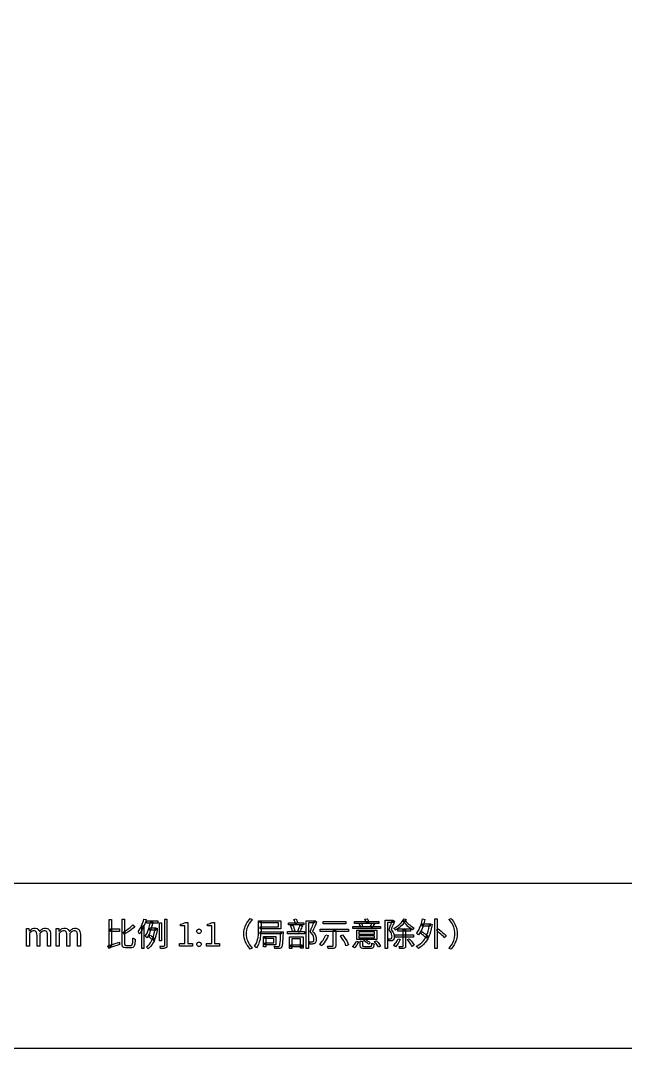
# Model space of a CAD drawing. Header units: millimetres. Extents: x 5 to 292, y 5 to 205.
# Drawn here: x 97.7 to 148.9, y 5 to 92 of the extents above; entities that cross this region are included whole.
import ezdxf

# ---------------------------------------------------------------- set-up
doc = ezdxf.new("R2010")
doc.units = ezdxf.units.MM
doc.layers.add('ANNOTATION', color=7, linetype='Continuous')
doc.layers.add('REFERENCE', color=8, linetype='Continuous')

msp = doc.modelspace()

# ---------------------------------------------------------------- linework, layer by layer
at = {"layer": 'ANNOTATION'}
for points in [[(105.163, 13.465), (105.154, 13.492), (105.139, 13.524), (105.121, 13.558), (105.101, 13.591), (105.081, 13.62), (105.062, 13.643), (105.098, 13.671), (105.135, 13.714), (105.152, 13.741), (105.171, 13.809), (105.174, 13.851), (105.174, 15.927), (105.389, 15.927), (105.389, 13.687), (105.389, 13.687), (105.366, 13.671), (105.34, 13.654), (105.31, 13.632), (105.277, 13.606), (105.243, 13.578), (105.212, 13.548), (105.186, 13.519), (105.168, 13.491), (105.163, 13.465)], [(106.28, 15.943), (106.49, 15.943), (106.49, 13.894), (106.492, 13.841), (106.505, 13.766), (106.517, 13.744), (106.535, 13.73), (106.595, 13.713), (106.638, 13.711), (106.71, 13.711), (106.823, 13.711), (106.941, 13.711), (107.023, 13.711), (107.055, 13.714), (107.106, 13.741), (107.125, 13.764), (107.141, 13.796), (107.165, 13.892), (107.174, 13.956), (107.188, 14.122), (107.198, 14.345), (107.227, 14.325), (107.259, 14.305), (107.294, 14.286), (107.33, 14.27), (107.365, 14.257), (107.394, 14.249), (107.388, 14.12), (107.366, 13.902), (107.352, 13.815), (107.334, 13.74), (107.282, 13.625), (107.249, 13.584), (107.209, 13.554), (107.103, 13.519), (107.036, 13.514), (106.957, 13.514), (106.826, 13.514), (106.695, 13.514), (106.616, 13.514), (106.554, 13.516), (106.452, 13.533), (106.411, 13.547), (106.377, 13.567), (106.326, 13.626), (106.309, 13.665), (106.296, 13.711), (106.282, 13.829), (106.28, 13.9), (106.28, 15.943)], [(108.132, 15.954), (108.318, 15.902), (108.246, 15.678), (108.164, 15.456), (108.073, 15.241), (107.972, 15.037), (107.918, 14.941), (107.806, 14.767), (107.746, 14.689), (107.736, 14.716), (107.719, 14.752), (107.7, 14.793), (107.681, 14.832), (107.662, 14.869), (107.643, 14.899), (107.719, 15.002), (107.86, 15.239), (107.925, 15.373), (107.986, 15.515), (108.089, 15.805), (108.132, 15.954)], [(108.675, 15.73), (108.869, 15.7), (108.817, 15.442), (108.753, 15.194), (108.717, 15.075), (108.638, 14.848), (108.595, 14.741), (108.549, 14.639), (108.449, 14.455), (108.394, 14.372), (108.374, 14.39), (108.349, 14.411), (108.32, 14.435), (108.29, 14.459), (108.262, 14.481), (108.236, 14.498), (108.29, 14.574), (108.387, 14.746), (108.431, 14.84), (108.471, 14.94), (108.544, 15.152), (108.576, 15.264), (108.631, 15.494), (108.675, 15.73)], [(108.364, 15.806), (109.314, 15.806), (109.314, 15.612), (108.364, 15.612), (108.364, 15.806)], [(109.883, 15.943), (110.077, 15.943), (110.077, 13.722), (110.075, 13.677), (110.062, 13.605), (110.051, 13.578), (110.036, 13.554), (109.992, 13.517), (109.964, 13.504), (109.893, 13.483), (109.799, 13.471), (109.682, 13.465), (109.539, 13.465), (109.527, 13.511), (109.51, 13.565), (109.489, 13.62), (109.467, 13.668), (109.584, 13.663), (109.69, 13.662), (109.822, 13.662), (109.85, 13.667), (109.869, 13.677), (109.879, 13.694), (109.883, 13.722), (109.883, 15.943)], [(111.136, 13.662), (111.136, 13.869), (111.584, 13.869), (111.584, 15.364), (111.226, 15.364), (111.226, 15.522), (111.352, 15.549), (111.46, 15.582), (111.555, 15.62), (111.642, 15.664), (111.833, 15.664), (111.833, 13.869), (112.234, 13.869), (112.234, 13.662), (111.136, 13.662)], [(113.412, 13.662), (113.412, 13.869), (113.86, 13.869), (113.86, 15.364), (113.502, 15.364), (113.502, 15.522), (113.627, 15.549), (113.735, 15.582), (113.83, 15.62), (113.917, 15.664), (114.108, 15.664), (114.108, 13.869), (114.51, 13.869), (114.51, 13.662), (113.412, 13.662)], [(116.586, 14.7), (116.59, 14.832), (116.623, 15.081), (116.653, 15.2), (116.69, 15.314), (116.785, 15.53), (116.843, 15.633), (116.907, 15.731), (117.05, 15.915), (117.129, 16), (117.293, 15.915), (117.218, 15.833), (117.083, 15.657), (117.023, 15.564), (116.969, 15.468), (116.88, 15.266), (116.846, 15.16), (116.819, 15.051), (116.789, 14.821), (116.785, 14.7), (116.789, 14.58), (116.819, 14.35), (116.846, 14.241), (116.88, 14.135), (116.969, 13.933), (117.023, 13.837), (117.083, 13.744), (117.218, 13.568), (117.293, 13.485), (117.129, 13.4), (117.05, 13.486), (116.907, 13.671), (116.843, 13.768), (116.785, 13.87), (116.69, 14.087), (116.653, 14.202), (116.623, 14.32), (116.59, 14.569), (116.586, 14.7)], [(117.837, 15.814), (118.039, 15.814), (118.039, 15.162), (118.035, 14.976), (118.025, 14.773), (118.005, 14.558), (117.972, 14.338), (117.95, 14.227), (117.893, 14.01), (117.858, 13.904), (117.818, 13.8), (117.719, 13.605), (117.659, 13.514), (117.641, 13.537), (117.614, 13.561), (117.582, 13.585), (117.55, 13.609), (117.52, 13.63), (117.495, 13.646), (117.55, 13.73), (117.641, 13.909), (117.678, 14.005), (117.71, 14.103), (117.761, 14.302), (117.781, 14.403), (117.809, 14.605), (117.825, 14.801), (117.834, 14.988), (117.837, 15.162), (117.837, 15.814)], [(117.957, 15.814), (119.721, 15.814), (119.721, 15.11), (117.957, 15.11), (117.957, 15.287), (119.516, 15.287), (119.516, 15.637), (117.957, 15.637), (117.957, 15.814)], [(120.825, 15.918), (121.008, 15.968), (121.053, 15.878), (121.098, 15.779), (121.135, 15.683), (121.161, 15.604), (120.967, 15.541), (120.943, 15.623), (120.908, 15.721), (120.867, 15.824), (120.825, 15.918)], [(121.863, 15.812), (122.57, 15.812), (122.57, 15.623), (122.046, 15.623), (122.046, 13.449), (121.863, 13.449), (121.863, 15.812)], [(122.529, 15.812), (122.567, 15.812), (122.6, 15.82), (122.739, 15.73), (122.664, 15.532), (122.578, 15.32), (122.489, 15.108), (122.401, 14.91), (122.486, 14.815), (122.609, 14.637), (122.646, 14.554), (122.673, 14.474), (122.703, 14.322), (122.707, 14.249), (122.705, 14.191), (122.691, 14.083), (122.678, 14.035), (122.661, 13.991), (122.613, 13.92), (122.581, 13.894), (122.546, 13.874), (122.504, 13.859), (122.459, 13.847), (122.412, 13.84), (122.358, 13.835), (122.299, 13.834), (122.237, 13.835), (122.177, 13.837), (122.171, 13.88), (122.16, 13.932), (122.144, 13.986), (122.122, 14.031), (122.181, 14.026), (122.237, 14.024), (122.288, 14.023), (122.333, 14.023), (122.364, 14.026), (122.394, 14.032), (122.421, 14.041), (122.445, 14.053), (122.464, 14.067), (122.492, 14.109), (122.502, 14.137), (122.514, 14.2), (122.515, 14.269), (122.511, 14.333), (122.478, 14.472), (122.45, 14.547), (122.41, 14.625), (122.285, 14.795), (122.201, 14.886), (122.248, 14.995), (122.294, 15.11), (122.34, 15.227), (122.384, 15.343), (122.427, 15.456), (122.465, 15.564), (122.499, 15.663), (122.529, 15.749), (122.529, 15.812)], [(123.289, 15.754), (125.211, 15.754), (125.211, 15.552), (123.289, 15.552), (123.289, 15.754)], [(125.935, 15.754), (128.019, 15.754), (128.019, 15.588), (125.935, 15.588), (125.935, 15.754)], [(126.823, 15.935), (127.02, 15.981), (127.063, 15.911), (127.107, 15.832), (127.145, 15.755), (127.17, 15.689), (126.963, 15.637), (126.938, 15.703), (126.904, 15.781), (126.864, 15.862), (126.823, 15.935)], [(128.557, 15.847), (129.191, 15.847), (129.191, 15.662), (128.741, 15.662), (128.741, 13.452), (128.557, 13.452), (128.557, 15.847)], [(129.137, 15.847), (129.172, 15.847), (129.202, 15.855), (129.333, 15.776), (129.267, 15.602), (129.194, 15.417), (129.118, 15.234), (129.044, 15.063), (129.116, 14.98), (129.221, 14.821), (129.253, 14.746), (129.275, 14.674), (129.302, 14.536), (129.306, 14.47), (129.304, 14.416), (129.291, 14.319), (129.28, 14.275), (129.265, 14.236), (129.222, 14.174), (129.194, 14.151), (129.162, 14.13), (129.127, 14.115), (129.088, 14.105), (129.047, 14.097), (129.003, 14.094), (128.952, 14.094), (128.85, 14.094), (128.845, 14.135), (128.835, 14.184), (128.82, 14.233), (128.801, 14.277), (128.848, 14.272), (128.893, 14.271), (128.97, 14.271), (129.024, 14.281), (129.06, 14.298), (129.078, 14.312), (129.103, 14.35), (129.111, 14.374), (129.12, 14.428), (129.123, 14.49), (129.12, 14.547), (129.093, 14.672), (129.07, 14.74), (129.037, 14.81), (128.932, 14.961), (128.861, 15.041), (128.899, 15.137), (128.939, 15.237), (128.977, 15.339), (129.014, 15.44), (129.048, 15.538), (129.082, 15.631), (129.112, 15.717), (129.137, 15.793), (129.137, 15.847)], [(130.15, 15.976), (130.325, 15.907), (130.272, 15.818), (130.149, 15.644), (130.079, 15.559), (130.005, 15.476), (129.849, 15.322), (129.766, 15.249), (129.682, 15.181), (129.509, 15.059), (129.421, 15.006), (129.395, 15.043), (129.36, 15.082), (129.322, 15.121), (129.284, 15.153), (129.37, 15.201), (129.538, 15.311), (129.621, 15.373), (129.702, 15.44), (129.853, 15.582), (129.923, 15.657), (129.989, 15.735), (130.102, 15.894), (130.15, 15.976)], [(130.24, 15.831), (130.332, 15.721), (130.521, 15.531), (130.617, 15.451), (130.714, 15.379), (130.909, 15.25), (131.008, 15.194), (130.971, 15.16), (130.931, 15.118), (130.895, 15.073), (130.869, 15.03), (130.735, 15.121), (130.602, 15.219), (130.47, 15.328), (130.34, 15.452), (130.21, 15.596), (130.079, 15.76), (130.24, 15.831)], [(131.707, 15.959), (131.912, 15.921), (131.881, 15.792), (131.812, 15.542), (131.772, 15.421), (131.73, 15.303), (131.637, 15.08), (131.587, 14.976), (131.534, 14.876), (131.419, 14.695), (131.357, 14.613), (131.335, 14.633), (131.306, 14.656), (131.275, 14.681), (131.241, 14.705), (131.209, 14.727), (131.183, 14.744), (131.244, 14.818), (131.357, 14.984), (131.409, 15.077), (131.458, 15.175), (131.546, 15.383), (131.586, 15.493), (131.621, 15.607), (131.682, 15.84), (131.707, 15.959)], [(132.745, 15.956), (132.958, 15.956), (132.958, 13.446), (132.745, 13.446), (132.745, 15.956)], [(134.641, 14.7), (134.636, 14.569), (134.603, 14.32), (134.573, 14.202), (134.537, 14.087), (134.442, 13.87), (134.384, 13.768), (134.32, 13.671), (134.176, 13.486), (134.097, 13.4), (133.933, 13.485), (134.008, 13.568), (134.144, 13.744), (134.203, 13.837), (134.258, 13.933), (134.346, 14.135), (134.38, 14.241), (134.407, 14.35), (134.437, 14.58), (134.441, 14.7), (134.437, 14.821), (134.407, 15.051), (134.38, 15.16), (134.346, 15.266), (134.258, 15.468), (134.203, 15.564), (134.144, 15.657), (134.008, 15.833), (133.933, 15.915), (134.097, 16), (134.176, 15.915), (134.32, 15.731), (134.384, 15.633), (134.442, 15.53), (134.537, 15.314), (134.573, 15.2), (134.603, 15.081), (134.636, 14.832), (134.641, 14.7)], [(98.178, 13.662), (98.178, 15.145), (98.383, 15.145), (98.408, 14.93), (98.413, 14.93), (98.464, 14.981), (98.571, 15.071), (98.628, 15.11), (98.687, 15.142), (98.81, 15.179), (98.875, 15.184), (98.956, 15.179), (99.09, 15.14), (99.143, 15.107), (99.187, 15.065), (99.258, 14.961), (99.285, 14.899), (99.343, 14.959), (99.461, 15.062), (99.521, 15.104), (99.581, 15.139), (99.709, 15.179), (99.776, 15.184), (99.831, 15.181), (99.93, 15.163), (100.014, 15.125), (100.084, 15.07), (100.114, 15.035), (100.139, 14.995), (100.181, 14.904), (100.209, 14.796), (100.222, 14.671), (100.224, 14.602), (100.224, 13.662), (99.976, 13.662), (99.976, 14.569), (99.971, 14.667), (99.938, 14.818), (99.909, 14.872), (99.891, 14.894), (99.848, 14.929), (99.766, 14.959), (99.7, 14.965), (99.657, 14.962), (99.569, 14.933), (99.523, 14.909), (99.477, 14.877), (99.378, 14.792), (99.326, 14.738), (99.326, 13.662), (99.077, 13.662), (99.077, 14.569), (99.073, 14.667), (99.039, 14.818), (99.01, 14.872), (98.992, 14.894), (98.949, 14.929), (98.867, 14.959), (98.801, 14.965), (98.758, 14.962), (98.67, 14.933), (98.624, 14.909), (98.577, 14.877), (98.48, 14.792), (98.43, 14.738), (98.43, 13.662), (98.178, 13.662)], [(100.708, 13.662), (100.708, 15.145), (100.913, 15.145), (100.937, 14.93), (100.943, 14.93), (100.993, 14.981), (101.1, 15.071), (101.157, 15.11), (101.216, 15.142), (101.34, 15.179), (101.404, 15.184), (101.486, 15.179), (101.619, 15.14), (101.672, 15.107), (101.717, 15.065), (101.788, 14.961), (101.814, 14.899), (101.873, 14.959), (101.991, 15.062), (102.05, 15.104), (102.111, 15.139), (102.238, 15.179), (102.306, 15.184), (102.361, 15.181), (102.459, 15.163), (102.544, 15.125), (102.613, 15.07), (102.643, 15.035), (102.669, 14.995), (102.71, 14.904), (102.738, 14.796), (102.752, 14.671), (102.753, 14.602), (102.753, 13.662), (102.505, 13.662), (102.505, 14.569), (102.501, 14.667), (102.467, 14.818), (102.438, 14.872), (102.42, 14.894), (102.377, 14.929), (102.295, 14.959), (102.229, 14.965), (102.186, 14.962), (102.098, 14.933), (102.053, 14.909), (102.006, 14.877), (101.907, 14.792), (101.855, 14.738), (101.855, 13.662), (101.606, 13.662), (101.606, 14.569), (101.602, 14.667), (101.568, 14.818), (101.539, 14.872), (101.521, 14.894), (101.479, 14.929), (101.397, 14.959), (101.33, 14.965), (101.288, 14.962), (101.199, 14.933), (101.153, 14.909), (101.106, 14.877), (101.009, 14.792), (100.959, 14.738), (100.959, 13.662), (100.708, 13.662)], [(105.31, 15.112), (106.067, 15.112), (106.067, 14.907), (105.31, 14.907), (105.31, 15.112)], [(107.184, 15.454), (107.356, 15.274), (107.226, 15.167), (107.082, 15.06), (106.927, 14.956), (106.767, 14.855), (106.606, 14.759), (106.446, 14.667), (106.431, 14.705), (106.406, 14.749), (106.376, 14.791), (106.348, 14.825), (106.501, 14.916), (106.655, 15.018), (106.806, 15.127), (106.948, 15.238), (107.076, 15.348), (107.184, 15.454)], [(107.941, 15.252), (108.129, 15.44), (108.132, 15.437), (108.132, 13.449), (107.941, 13.449), (107.941, 15.252)], [(109.069, 15.2), (109.104, 15.2), (109.14, 15.205), (109.26, 15.175), (109.24, 15.015), (109.188, 14.716), (109.118, 14.445), (109.032, 14.202), (108.982, 14.091), (108.929, 13.987), (108.813, 13.799), (108.683, 13.636), (108.539, 13.499), (108.462, 13.441), (108.437, 13.481), (108.403, 13.525), (108.367, 13.567), (108.331, 13.599), (108.424, 13.666), (108.596, 13.836), (108.674, 13.94), (108.747, 14.057), (108.874, 14.322), (108.928, 14.47), (108.975, 14.629), (109.045, 14.972), (109.069, 15.156), (109.069, 15.2)], [(108.662, 15.2), (109.134, 15.2), (109.134, 15.012), (108.604, 15.012), (108.662, 15.2)], [(109.437, 15.64), (109.618, 15.64), (109.618, 14.113), (109.437, 14.113), (109.437, 15.64)], [(112.792, 14.727), (112.756, 14.731), (112.693, 14.757), (112.665, 14.781), (112.641, 14.809), (112.615, 14.878), (112.611, 14.919), (112.615, 14.959), (112.641, 15.028), (112.665, 15.056), (112.693, 15.08), (112.756, 15.106), (112.792, 15.11), (112.827, 15.106), (112.891, 15.08), (112.919, 15.056), (112.942, 15.028), (112.969, 14.959), (112.972, 14.919), (112.969, 14.878), (112.942, 14.809), (112.919, 14.781), (112.891, 14.757), (112.827, 14.731), (112.792, 14.727)], [(117.959, 14.875), (119.776, 14.875), (119.776, 14.692), (117.959, 14.692), (117.959, 14.875)], [(119.708, 14.875), (119.912, 14.875), (119.912, 14.875), (119.912, 14.857), (119.912, 14.817), (119.912, 14.797), (119.91, 14.779), (119.896, 14.489), (119.883, 14.245), (119.868, 14.044), (119.852, 13.882), (119.835, 13.754), (119.814, 13.658), (119.803, 13.621), (119.775, 13.561), (119.76, 13.539), (119.74, 13.518), (119.699, 13.486), (119.677, 13.476), (119.629, 13.462), (119.571, 13.452), (119.503, 13.447), (119.415, 13.446), (119.314, 13.448), (119.205, 13.455), (119.199, 13.499), (119.187, 13.55), (119.17, 13.601), (119.148, 13.646), (119.252, 13.639), (119.348, 13.635), (119.427, 13.633), (119.478, 13.632), (119.512, 13.634), (119.538, 13.639), (119.559, 13.65), (119.579, 13.668), (119.595, 13.691), (119.623, 13.768), (119.635, 13.823), (119.657, 13.974), (119.676, 14.188), (119.693, 14.472), (119.708, 14.837), (119.708, 14.875)], [(120.289, 14.897), (121.721, 14.897), (121.721, 14.708), (120.289, 14.708), (120.289, 14.897)], [(120.369, 15.634), (121.658, 15.634), (121.658, 15.449), (120.369, 15.449), (120.369, 15.634)], [(120.535, 15.377), (120.713, 15.424), (120.772, 15.309), (120.825, 15.185), (120.867, 15.064), (120.893, 14.959), (120.708, 14.905), (120.681, 15.011), (120.639, 15.134), (120.588, 15.261), (120.535, 15.377)], [(121.333, 15.432), (121.538, 15.385), (121.498, 15.287), (121.457, 15.185), (121.415, 15.082), (121.372, 14.984), (121.331, 14.894), (121.292, 14.815), (121.117, 14.861), (121.156, 14.944), (121.197, 15.038), (121.238, 15.14), (121.276, 15.243), (121.308, 15.343), (121.333, 15.432)], [(123.045, 15.091), (125.452, 15.091), (125.452, 14.889), (123.045, 14.889), (123.045, 15.091)], [(124.141, 14.984), (124.362, 14.984), (124.362, 13.711), (124.36, 13.665), (124.346, 13.59), (124.333, 13.561), (124.316, 13.537), (124.265, 13.497), (124.231, 13.482), (124.145, 13.462), (124.036, 13.452), (123.899, 13.447), (123.731, 13.446), (123.722, 13.496), (123.704, 13.554), (123.681, 13.612), (123.658, 13.662), (123.748, 13.659), (123.836, 13.657), (123.917, 13.655), (123.986, 13.655), (124.041, 13.656), (124.075, 13.657), (124.107, 13.661), (124.127, 13.67), (124.137, 13.687), (124.141, 13.714), (124.141, 14.984)], [(125.812, 15.315), (128.161, 15.315), (128.161, 15.148), (125.812, 15.148), (125.812, 15.315)], [(126.132, 15.009), (127.845, 15.009), (127.845, 14.211), (126.132, 14.211), (126.132, 15.009)], [(126.326, 14.866), (126.326, 14.681), (127.64, 14.681), (127.64, 14.866), (126.326, 14.866)], [(126.348, 15.549), (126.534, 15.593), (126.573, 15.524), (126.609, 15.448), (126.638, 15.375), (126.657, 15.312), (126.46, 15.263), (126.444, 15.328), (126.417, 15.403), (126.384, 15.48), (126.348, 15.549)], [(127.424, 15.599), (127.632, 15.552), (127.586, 15.464), (127.54, 15.379), (127.495, 15.3), (127.451, 15.23), (127.274, 15.279), (127.313, 15.353), (127.354, 15.439), (127.393, 15.525), (127.424, 15.599)], [(129.615, 15.118), (130.694, 15.118), (130.694, 14.938), (129.615, 14.938), (129.615, 15.118)], [(130.076, 15.077), (130.273, 15.077), (130.273, 13.681), (130.271, 13.641), (130.261, 13.576), (130.251, 13.552), (130.238, 13.53), (130.197, 13.495), (130.169, 13.482), (130.102, 13.462), (130.015, 13.452), (129.904, 13.447), (129.767, 13.446), (129.758, 13.49), (129.742, 13.54), (129.72, 13.591), (129.697, 13.635), (129.805, 13.632), (129.901, 13.631), (129.977, 13.63), (130.022, 13.632), (130.049, 13.635), (130.065, 13.645), (130.074, 13.66), (130.076, 13.681), (130.076, 15.077)], [(132.289, 15.539), (132.327, 15.539), (132.368, 15.547), (132.51, 15.503), (132.491, 15.37), (132.444, 15.118), (132.386, 14.883), (132.316, 14.666), (132.277, 14.565), (132.235, 14.467), (132.144, 14.285), (132.045, 14.118), (131.936, 13.966), (131.879, 13.897), (131.819, 13.831), (131.695, 13.709), (131.563, 13.602), (131.424, 13.507), (131.352, 13.465), (131.332, 13.492), (131.304, 13.524), (131.272, 13.557), (131.24, 13.589), (131.208, 13.615), (131.18, 13.635), (131.252, 13.673), (131.39, 13.759), (131.519, 13.858), (131.641, 13.969), (131.699, 14.03), (131.754, 14.093), (131.858, 14.231), (131.953, 14.383), (132.038, 14.549), (132.077, 14.637), (132.113, 14.729), (132.178, 14.926), (132.231, 15.139), (132.272, 15.369), (132.289, 15.49), (132.289, 15.539)], [(131.521, 14.749), (131.644, 14.886), (131.734, 14.829), (131.828, 14.764), (131.923, 14.694), (132.011, 14.623), (132.089, 14.556), (132.149, 14.498), (132.024, 14.342), (131.963, 14.404), (131.886, 14.473), (131.797, 14.547), (131.704, 14.619), (131.611, 14.688), (131.521, 14.749)], [(131.682, 15.539), (132.354, 15.539), (132.354, 15.344), (131.682, 15.344), (131.682, 15.539)], [(132.876, 15.006), (133.032, 15.129), (133.152, 15.033), (133.279, 14.927), (133.405, 14.815), (133.525, 14.706), (133.63, 14.602), (133.714, 14.511), (133.545, 14.367), (133.466, 14.461), (133.364, 14.567), (133.247, 14.681), (133.123, 14.796), (132.998, 14.906), (132.876, 15.006)], [(105.163, 13.465), (105.135, 13.67), (105.237, 13.752), (106.062, 14.006), (106.062, 13.974), (106.063, 13.936), (106.064, 13.898), (106.067, 13.861), (106.07, 13.828), (106.075, 13.799), (105.821, 13.717), (105.623, 13.651), (105.472, 13.6), (105.362, 13.56), (105.283, 13.529), (105.228, 13.504), (105.19, 13.483), (105.163, 13.465)], [(108.53, 14.454), (108.643, 14.593), (108.707, 14.549), (108.775, 14.498), (108.843, 14.443), (108.906, 14.39), (108.962, 14.34), (109.006, 14.296), (108.889, 14.135), (108.846, 14.183), (108.791, 14.236), (108.728, 14.291), (108.663, 14.349), (108.596, 14.405), (108.53, 14.454)], [(112.792, 13.627), (112.756, 13.63), (112.693, 13.656), (112.665, 13.68), (112.641, 13.708), (112.615, 13.776), (112.611, 13.815), (112.615, 13.856), (112.641, 13.926), (112.665, 13.954), (112.693, 13.977), (112.756, 14.003), (112.792, 14.006), (112.827, 14.003), (112.891, 13.977), (112.919, 13.954), (112.942, 13.926), (112.969, 13.856), (112.972, 13.815), (112.969, 13.776), (112.942, 13.708), (112.919, 13.68), (112.891, 13.656), (112.827, 13.63), (112.792, 13.627)], [(118.26, 14.476), (118.451, 14.476), (118.451, 13.61), (118.26, 13.61), (118.26, 14.476)], [(118.369, 14.476), (119.303, 14.476), (119.303, 13.769), (118.369, 13.769), (118.369, 13.938), (119.112, 13.938), (119.112, 14.307), (118.369, 14.307), (118.369, 14.476)], [(120.448, 14.457), (121.595, 14.457), (121.595, 13.482), (121.39, 13.482), (121.39, 14.271), (120.642, 14.271), (120.642, 13.463), (120.448, 13.463), (120.448, 14.457)], [(123.521, 14.621), (123.731, 14.563), (123.659, 14.398), (123.574, 14.236), (123.479, 14.08), (123.377, 13.935), (123.272, 13.805), (123.166, 13.692), (123.142, 13.712), (123.111, 13.734), (123.075, 13.758), (123.039, 13.781), (123.005, 13.801), (122.977, 13.815), (123.059, 13.892), (123.214, 14.071), (123.287, 14.174), (123.355, 14.282), (123.472, 14.506), (123.521, 14.621)], [(124.75, 14.536), (124.938, 14.615), (125.038, 14.484), (125.136, 14.339), (125.229, 14.191), (125.313, 14.044), (125.382, 13.907), (125.433, 13.782), (125.228, 13.689), (125.182, 13.812), (125.116, 13.951), (125.035, 14.101), (124.944, 14.253), (124.848, 14.401), (124.75, 14.536)], [(126.107, 14.091), (126.28, 14.015), (126.214, 13.887), (126.138, 13.752), (126.095, 13.685), (126.001, 13.566), (125.949, 13.514), (125.78, 13.616), (125.83, 13.663), (125.925, 13.774), (125.969, 13.838), (126.047, 13.968), (126.107, 14.091)], [(126.326, 14.544), (126.326, 14.353), (127.64, 14.353), (127.64, 14.544), (126.326, 14.544)], [(126.427, 14.069), (126.626, 14.069), (126.626, 13.717), (126.628, 13.694), (126.643, 13.663), (126.656, 13.654), (126.706, 13.644), (126.793, 13.64), (126.881, 13.64), (127.025, 13.64), (127.174, 13.64), (127.277, 13.64), (127.327, 13.645), (127.362, 13.658), (127.376, 13.67), (127.396, 13.708), (127.403, 13.734), (127.414, 13.809), (127.421, 13.916), (127.461, 13.895), (127.508, 13.875), (127.558, 13.859), (127.601, 13.848), (127.595, 13.775), (127.574, 13.657), (127.56, 13.612), (127.543, 13.574), (127.497, 13.519), (127.467, 13.5), (127.433, 13.486), (127.346, 13.47), (127.293, 13.468), (127.223, 13.468), (127.103, 13.468), (126.968, 13.468), (126.846, 13.468), (126.776, 13.468), (126.653, 13.473), (126.561, 13.489), (126.526, 13.501), (126.473, 13.539), (126.456, 13.564), (126.443, 13.594), (126.429, 13.67), (126.427, 13.717), (126.427, 14.069)], [(126.727, 14.121), (126.848, 14.236), (126.926, 14.194), (127.006, 14.145), (127.086, 14.093), (127.162, 14.04), (127.229, 13.99), (127.282, 13.943), (127.154, 13.815), (127.103, 13.863), (127.037, 13.916), (126.963, 13.971), (126.884, 14.025), (126.805, 14.076), (126.727, 14.121)], [(127.637, 14.044), (127.798, 14.118), (127.869, 14.044), (127.94, 13.964), (128.008, 13.881), (128.07, 13.797), (128.121, 13.718), (128.159, 13.646), (127.987, 13.561), (127.95, 13.633), (127.901, 13.712), (127.842, 13.797), (127.776, 13.883), (127.707, 13.967), (127.637, 14.044)], [(129.639, 14.266), (129.822, 14.214), (129.736, 14.05), (129.634, 13.887), (129.526, 13.737), (129.421, 13.61), (129.401, 13.626), (129.376, 13.646), (129.346, 13.667), (129.315, 13.688), (129.287, 13.707), (129.262, 13.722), (129.316, 13.778), (129.42, 13.903), (129.47, 13.973), (129.561, 14.119), (129.639, 14.266)], [(129.358, 14.604), (130.95, 14.604), (130.95, 14.416), (129.358, 14.416), (129.358, 14.604)], [(130.432, 14.208), (130.584, 14.288), (130.663, 14.199), (130.74, 14.102), (130.814, 14.002), (130.882, 13.904), (130.941, 13.812), (130.986, 13.73), (130.822, 13.635), (130.777, 13.719), (130.719, 13.815), (130.652, 13.917), (130.58, 14.02), (130.505, 14.119), (130.432, 14.208)], [(120.554, 13.777), (121.491, 13.777), (121.491, 13.591), (120.554, 13.591), (120.554, 13.777)]]:
    msp.add_lwpolyline(points, close=True, dxfattribs=at)
at = {"layer": 'REFERENCE'}
msp.add_lwpolyline([(5, 205), (292, 205), (292, 5), (5, 5)], close=True, dxfattribs=at)
msp.add_lwpolyline([(5, 19), (292, 19)], dxfattribs=at)

doc.saveas('drawing.dxf')
